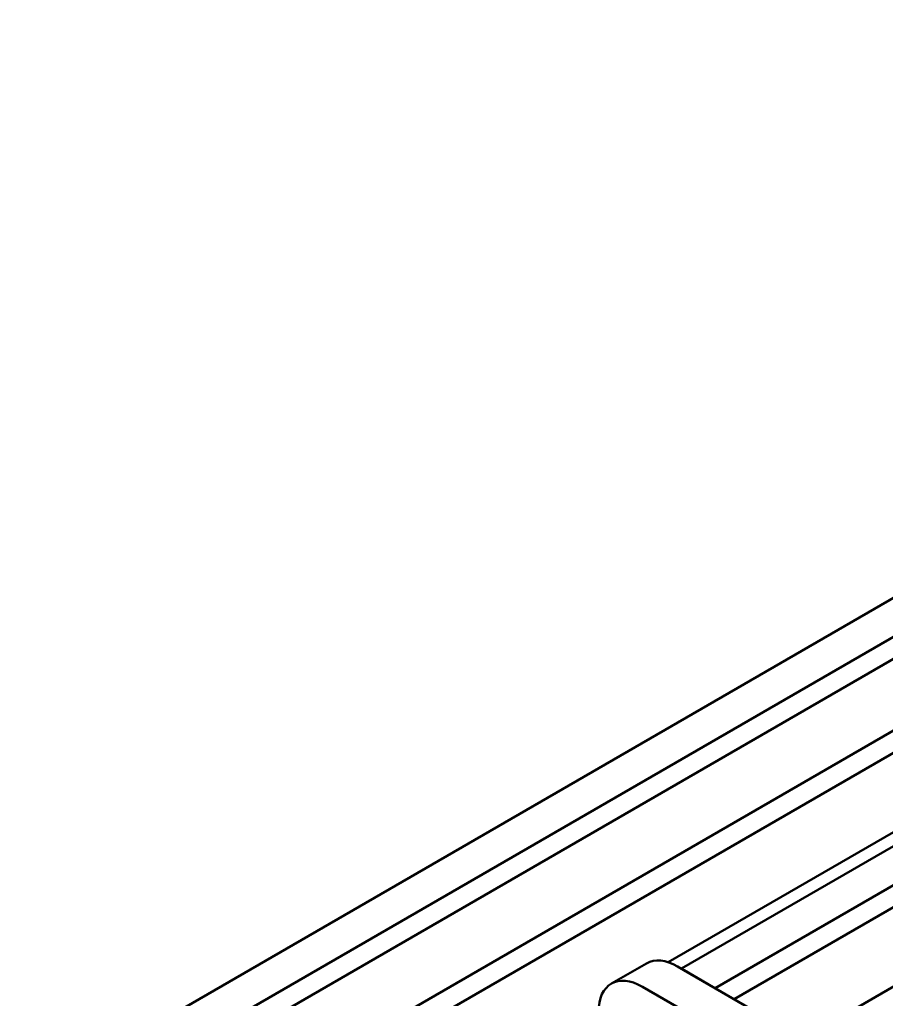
# Model space of a CAD drawing. Header units: millimetres. Extents: x 0 to 420, y 0 to 297.
# Drawn here: x 82.4 to 128.9, y 177.2 to 229.8 of the extents above; entities that cross this region are included whole.
import ezdxf

# ---------------------------------------------------------------- set-up
doc = ezdxf.new("R2010")
doc.units = ezdxf.units.MM
doc.header["$LTSCALE"] = 0.75
doc.layers.add('Visible', color=7, linetype='Continuous', lineweight=50)

msp = doc.modelspace()

# ---------------------------------------------------------------- linework, layer by layer
at = {"layer": 'Visible', "extrusion": (0, 0.816497, 0.57735)}
for p, q in [((82.363, 171.619, -30.398), (194.556, 236.394, -122.003)), ((84.176, 170.572, -29.444), (194.556, 234.3, -119.569)), ((85.203, 169.98, -27.912), (194.556, 233.115, -117.198)), ((88.537, 168.055, -29.273), (194.556, 229.265, -115.837)), ((89.563, 167.462, -31.643), (194.556, 228.079, -117.369)), ((117.208, 179.165, -56.532), (194.556, 223.821, -119.686)), ((117.923, 178.816, 59.712), (194.556, 223.06, -2.858)), ((119.736, 177.769, 60.667), (194.556, 220.966, -0.423)), ((120.763, 177.176, 62.199), (194.556, 219.781, 1.947)), ((124.45, 175.047, 64.516), (194.556, 215.523, 7.275)), ((116.049, 179.1, 57.873), (114.163, 178.012, 59.412)), ((117.716, 178.935, 59.797), (127.511, 173.28, 67.795)), ((119.333, 178.002, 61.118), (118.069, 178.731, 60.086)), ((125.625, 172.191, 69.334), (115.83, 177.847, 61.337))]:
    msp.add_line(p, q, dxfattribs=at)
at = {"layer": 'Visible', "extrusion": (-0.707107, -0.408248, 0.57735)}
msp.add_arc((-93.748, 156.979, -121.764), 3.333, 135, 180, dxfattribs=at)
at = {"layer": 'Visible', "extrusion": (0.707107, 0.408248, -0.57735)}
msp.add_arc((93.748, 156.979, 119.097), 3.333, 315, 45, dxfattribs=at)

doc.saveas('drawing.dxf')
